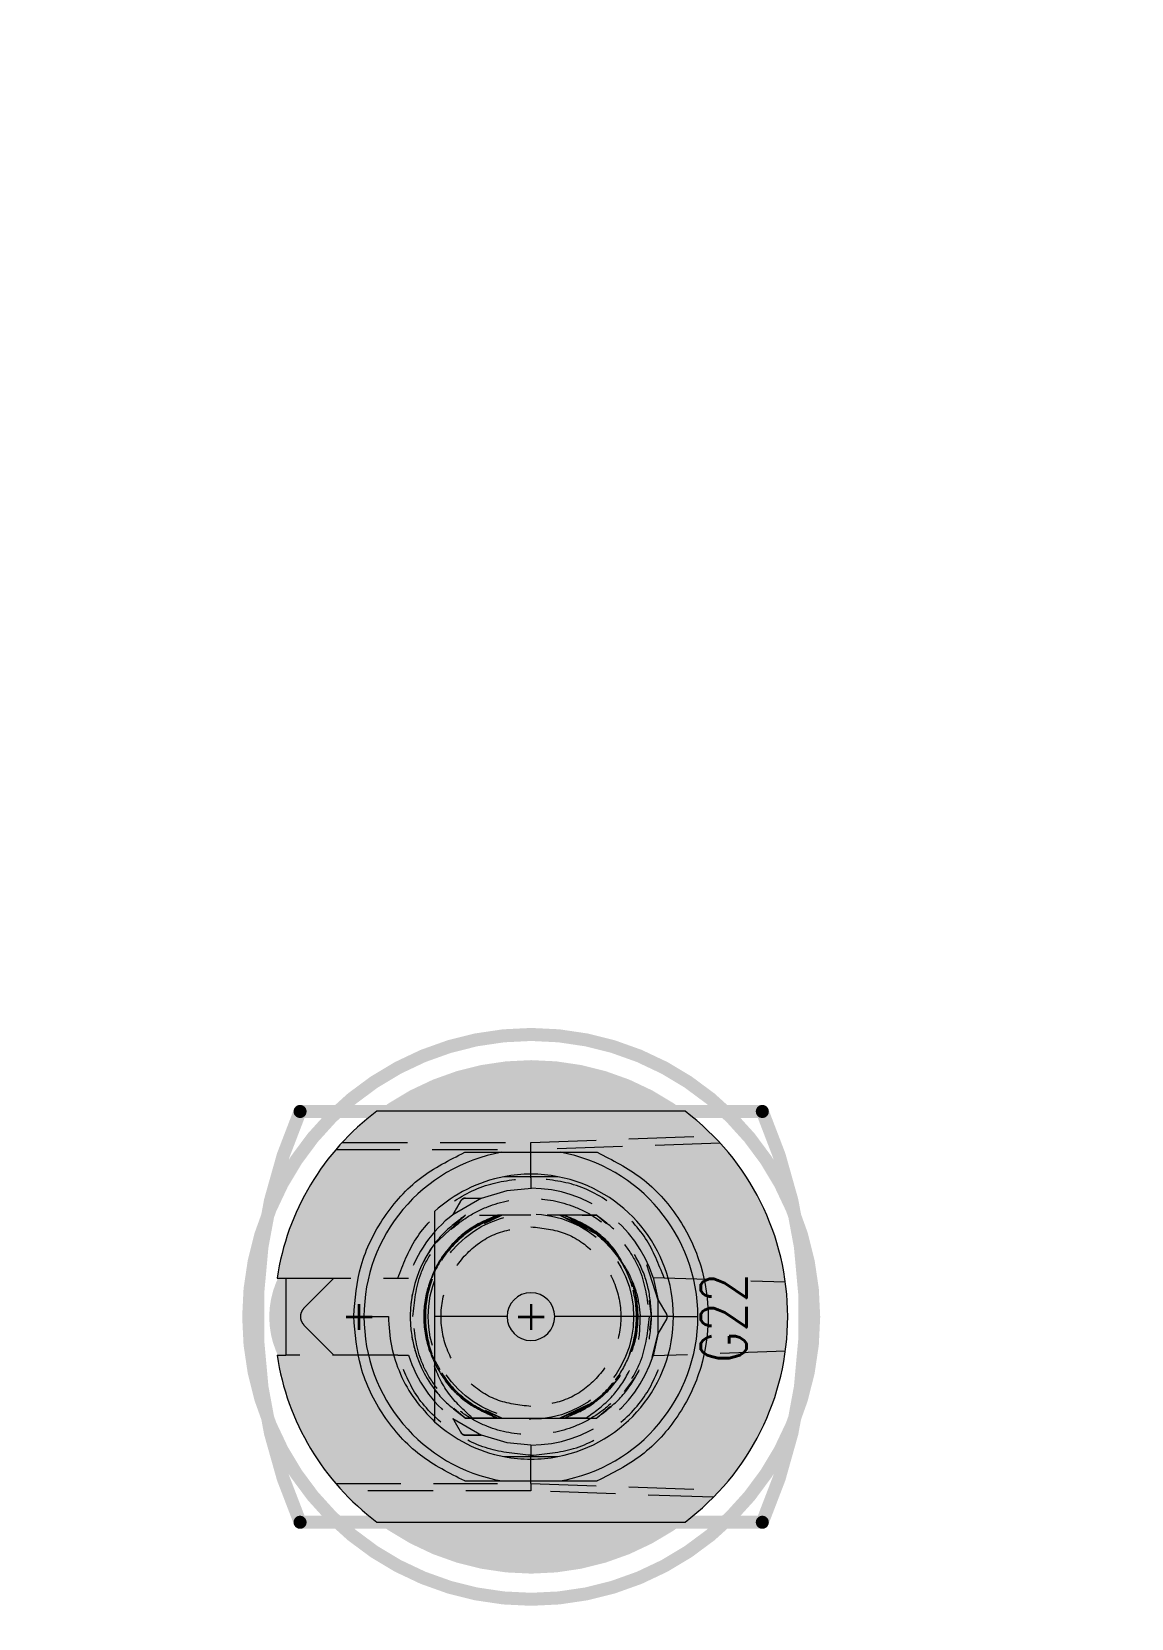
# Model space of a CAD drawing. Header units: millimetres. Extents: x 5 to 1395, y 5 to 415.
# Drawn here: x 1079.18 to 1100.59, y 229.93 to 260.83 of the extents above; entities that cross this region are included whole.
import ezdxf

# ---------------------------------------------------------------- set-up
doc = ezdxf.new("R2010")
doc.units = ezdxf.units.MM
doc.header["$PDSIZE"] = -1
doc.linetypes.add('HIDDEN', pattern=[1.905, 1.27, -0.635])
for name, color, linetype in [('DRIL_PLTE_THRU_01', 16, 'Continuous'), ('DRIL_PLTE_THRU_02', 146, 'Continuous'), ('DRIL_PLTE_THRU_03', 56, 'Continuous'), ('DRIL_PLTE_THRU_04', 216, 'Continuous'), ('DRIL_PLTE_THRU_05', 34, 'Continuous'), ('DRIL_PLTE_THRU_06', 96, 'Continuous'), ('DRIL_PLTE_THRU_07', 171, 'Continuous'), ('DRIL_PLTE_THRU_08', 176, 'Continuous'), ('DRIL_SYMBOL', 2, 'Continuous'), ('PADS_BOT', 5, 'Continuous'), ('PADS_INNER', 1, 'Continuous'), ('PADS_TOP', 1, 'Continuous'), ('PART_NAME_01', 1, 'Continuous'), ('PART_TOP_2DLINE_26', 5, 'Continuous'), ('PART_TOP_2DLINE_27', 5, 'Continuous')]:
    doc.layers.add(name, color=color, linetype=linetype)
doc.styles.add('W0$127', font='simplex', dxfattribs={"width": 0.75})
doc.dimstyles.new('ISO-25', dxfattribs={"dimtxt": 2.5, "dimasz": 2.5, "dimexe": 1.25, "dimexo": 0.625, "dimtad": 1, "dimtxsty": 'Standard', "dimcen": 2.5, "dimadec": 0, "dimazin": 0, "dimtfac": 1, "dimtmove": 0, "dimatfit": 3, "dimfxl": 0, "dimarcsym": 0})

# ---------------------------------------------------------------- blocks, each defined once
blk = doc.blocks.new('SMOOTH_0$254')
at = {"const_width": 0.127}
blk.add_lwpolyline([(-0.0635, 0, 1), (0.0635, 0, 1)], format="xyb", close=True, dxfattribs=at)
blk = doc.blocks.new('PART_BODY_TOP_1')
at = {"layer": 'PART_TOP_2DLINE_26', "const_width": 0.254}
blk.add_lwpolyline([(5.5, 0, 1), (-5.5, 0, 1)], format="xyb", close=True, dxfattribs=at)
at = {"layer": 'PART_TOP_2DLINE_27', "const_width": 0.254}
blk.add_lwpolyline([(-4.5, 4), (4.5, 4, -0.208911), (4.5, -4), (-4.5, -4, -0.208911)], format="xyb", close=True, dxfattribs=at)
at = {"layer": 'PART_TOP_2DLINE_27'}
for p in [(-4.5, 4), (4.5, 4), (-4.5, -4), (4.5, -4)]:
    blk.add_blockref('SMOOTH_0$254', p, dxfattribs=at)
blk = doc.blocks.new('DRIL_SYMBOL_5$15')
at = {"layer": 'DRIL_SYMBOL', "const_width": 0.0508}
for points in [[(-0.254, 0), (0.254, 0)], [(0, -0.254), (0, 0.254)]]:
    blk.add_lwpolyline(points, dxfattribs=at)
blk = doc.blocks.new('DRIL_HOLE_5$15')
at = {"const_width": 2.575}
blk.add_lwpolyline([(-1.2875, 0, 1), (1.2875, 0, 1)], format="xyb", close=True, dxfattribs=at)
blk.add_blockref('DRIL_SYMBOL_5$15', (0, 0))
blk = doc.blocks.new('PAD_0')
at = {"const_width": 5}
blk.add_lwpolyline([(0, -2.5, 1), (0, 2.5, 1)], format="xyb", close=True, dxfattribs=at)
blk = doc.blocks.new('STK_TOP_181')
at = {"layer": 'DRIL_PLTE_THRU_01'}
blk.add_blockref('DRIL_HOLE_5$15', (0, 0), dxfattribs=at)
at = {"layer": 'DRIL_PLTE_THRU_02'}
blk.add_blockref('DRIL_HOLE_5$15', (0, 0), dxfattribs=at)
at = {"layer": 'DRIL_PLTE_THRU_03'}
blk.add_blockref('DRIL_HOLE_5$15', (0, 0), dxfattribs=at)
at = {"layer": 'DRIL_PLTE_THRU_04'}
blk.add_blockref('DRIL_HOLE_5$15', (0, 0), dxfattribs=at)
at = {"layer": 'DRIL_PLTE_THRU_05'}
blk.add_blockref('DRIL_HOLE_5$15', (0, 0), dxfattribs=at)
at = {"layer": 'DRIL_PLTE_THRU_06'}
blk.add_blockref('DRIL_HOLE_5$15', (0, 0), dxfattribs=at)
at = {"layer": 'DRIL_PLTE_THRU_07'}
blk.add_blockref('DRIL_HOLE_5$15', (0, 0), dxfattribs=at)
at = {"layer": 'DRIL_PLTE_THRU_08'}
blk.add_blockref('DRIL_HOLE_5$15', (0, 0), dxfattribs=at)
at = {"layer": 'PADS_BOT'}
blk.add_blockref('PAD_0', (0, 0), dxfattribs=at)
at = {"layer": 'PADS_INNER'}
blk.add_blockref('PAD_0', (0, 0), dxfattribs=at)
at = {"layer": 'PADS_TOP'}
blk.add_blockref('PAD_0', (0, 0), dxfattribs=at)
blk = doc.blocks.new('DRIL_SYMBOL_2$55')
at = {"layer": 'DRIL_SYMBOL', "const_width": 0.0508}
for points in [[(-0.254, 0), (0.254, 0)], [(0, -0.254), (0, 0.254)]]:
    blk.add_lwpolyline(points, dxfattribs=at)
blk = doc.blocks.new('DRIL_HOLE_2$55')
at = {"const_width": 1.275}
blk.add_lwpolyline([(-0.6375, 0, 1), (0.6375, 0, 1)], format="xyb", close=True, dxfattribs=at)
blk.add_blockref('DRIL_SYMBOL_2$55', (0, 0))
blk = doc.blocks.new('PAD_1')
at = {"const_width": 1.75}
blk.add_lwpolyline([(0, -0.875, 1), (0, 0.875, 1)], format="xyb", close=True, dxfattribs=at)
blk = doc.blocks.new('STK_TOP_182')
at = {"layer": 'DRIL_PLTE_THRU_01'}
blk.add_blockref('DRIL_HOLE_2$55', (0, 0), dxfattribs=at)
at = {"layer": 'DRIL_PLTE_THRU_02'}
blk.add_blockref('DRIL_HOLE_2$55', (0, 0), dxfattribs=at)
at = {"layer": 'DRIL_PLTE_THRU_03'}
blk.add_blockref('DRIL_HOLE_2$55', (0, 0), dxfattribs=at)
at = {"layer": 'DRIL_PLTE_THRU_04'}
blk.add_blockref('DRIL_HOLE_2$55', (0, 0), dxfattribs=at)
at = {"layer": 'DRIL_PLTE_THRU_05'}
blk.add_blockref('DRIL_HOLE_2$55', (0, 0), dxfattribs=at)
at = {"layer": 'DRIL_PLTE_THRU_06'}
blk.add_blockref('DRIL_HOLE_2$55', (0, 0), dxfattribs=at)
at = {"layer": 'DRIL_PLTE_THRU_07'}
blk.add_blockref('DRIL_HOLE_2$55', (0, 0), dxfattribs=at)
at = {"layer": 'DRIL_PLTE_THRU_08'}
blk.add_blockref('DRIL_HOLE_2$55', (0, 0), dxfattribs=at)
at = {"layer": 'PADS_BOT'}
blk.add_blockref('PAD_1', (0, 0), dxfattribs=at)
at = {"layer": 'PADS_INNER'}
blk.add_blockref('PAD_1', (0, 0), dxfattribs=at)
at = {"layer": 'PADS_TOP'}
blk.add_blockref('PAD_1', (0, 0), dxfattribs=at)
blk = doc.blocks.new('SYM_TOP_3')
for name, p in [('PART_BODY_TOP_1', (0, 0)), ('STK_TOP_181', (0, 0)), ('STK_TOP_182', (3.35, 0))]:
    blk.add_blockref(name, p)
blk = doc.blocks.new('PART_TOP_12')
blk.add_blockref('SYM_TOP_3', (0, 0))
at = {"layer": 'PART_NAME_01', "style": 'W0$127', "width": 0.75}
blk.add_text('G22', height=0.889, rotation=270, dxfattribs=at).set_placement((-4.191, 0.889))
blk = doc.blocks.new('q')
at = {"rotation": 180}
blk.add_blockref('PART_TOP_12', (1088.905, 235.799), dxfattribs=at)
blk = doc.blocks.new('*D231')
at = {"color": 0, "lineweight": -2}
for p, q in [((969.595, 286.609), (969.595, 323.77)), ((1257.145, 181.679), (1257.145, 323.77)), ((1253.843, 322.77), (972.897, 322.77))]:
    blk.add_line(p, q, dxfattribs=at)
at = {"color": 0}
for points in [[(972.897, 323.321), (972.897, 322.22), (969.595, 322.77)], [(1253.843, 323.321), (1253.843, 322.22), (1257.145, 322.77)]]:
    blk.add_solid(points, dxfattribs=at)
at = {"layer": 'Defpoints', "color": 0}
for p in [(969.595, 322.77), (969.595, 285.609), (1257.145, 180.679)]:
    blk.add_point(p, dxfattribs=at)
at = {"color": 0, "insert": (1113.37, 326.336), "char_height": 3.5, "attachment_point": 5}
blk.add_mtext('287,550', dxfattribs=at)

msp = doc.modelspace()

# ---------------------------------------------------------------- linework, layer by layer
at = {"color": 7, "linetype": 'Continuous', "lineweight": 15}
for p, q in [((1091.8998, 239.8038), (1085.8998, 239.8038)), ((1083.9564, 236.5538), (1084.1248, 236.5538)), ((1084.1248, 236.5538), (1084.1248, 235.0538)), ((1085.6498, 235.8038), (1086.1248, 235.8038)), ((1088.435, 235.8038), (1087.0248, 235.8038)), ((1091.6748, 235.8038), (1089.3646, 235.8038)), ((1091.6748, 235.8038), (1092.1498, 235.8038)), ((1083.9564, 235.0538), (1084.1248, 235.0538)), ((1085.8998, 231.8038), (1091.8998, 231.8038))]:
    msp.add_line(p, q, dxfattribs=at)
at = {"color": 7, "linetype": 'HIDDEN', "lineweight": 0}
for p, q in [((1085.2285, 239.1981), (1088.8998, 239.1981)), ((1088.8998, 239.1982), (1092.4523, 239.3223)), ((1088.8998, 239.0538), (1088.8998, 239.1982)), ((1092.5855, 239.1825), (1088.8998, 239.0538)), ((1088.2495, 239.0538), (1085.1001, 239.0538)), ((1088.8998, 238.5038), (1088.8998, 239.0538)), ((1089.4242, 238.5288), (1089.4242, 238.5288)), ((1088.8998, 238.5038), (1088.8998, 238.3038)), ((1087.9399, 238.1121), (1087.3807, 237.7893)), ((1087.3807, 237.7893), (1087.5382, 238.0621)), ((1087.0106, 237.2014), (1087.6263, 237.7788)), ((1087.6263, 237.7788), (1087.3903, 237.581)), ((1087.6772, 237.4848), (1088.2489, 237.7788)), ((1087.6772, 237.4848), (1088.2489, 237.7788)), ((1087.8989, 237.7788), (1088.2489, 237.7788)), ((1087.9948, 237.619), (1088.3338, 237.7788)), ((1088.3338, 237.7788), (1087.9948, 237.619)), ((1088.2489, 237.7788), (1088.0078, 237.6548)), ((1088.5846, 237.7788), (1088.3338, 237.7788)), ((1088.8182, 237.7788), (1088.5846, 237.7788)), ((1088.8998, 237.7788), (1088.6317, 237.7788)), ((1089.4658, 237.7788), (1089.215, 237.7788)), ((1089.4658, 237.7788), (1090.1713, 237.4175)), ((1089.4658, 237.7788), (1089.9357, 237.5572)), ((1089.9356, 237.5572), (1089.4658, 237.7788)), ((1089.4658, 237.7787), (1089.9979, 237.5279)), ((1089.9979, 237.5279), (1089.4658, 237.7787)), ((1089.4658, 237.7787), (1089.9979, 237.5279)), ((1089.9979, 237.5279), (1089.4658, 237.7787)), ((1090.1733, 237.7788), (1089.5507, 237.7788)), ((1089.9977, 237.5489), (1089.5507, 237.7788)), ((1089.5507, 237.7788), (1090.0647, 237.5145)), ((1090.0648, 237.5144), (1089.5507, 237.7788)), ((1089.5507, 237.7788), (1090.0647, 237.5145)), ((1089.9007, 237.7788), (1090.1733, 237.7788)), ((1090.3127, 237.662), (1090.1733, 237.7788)), ((1090.3708, 237.6133), (1090.1733, 237.7788)), ((1091.3789, 236.1266), (1091.1587, 236.8148)), ((1084.1248, 236.5538), (1086.3061, 236.5538)), ((1084.4917, 235.9806), (1085.065, 236.5538)), ((1091.2799, 236.5687), (1093.854, 236.4788)), ((1091.2799, 236.5687), (1091.3789, 236.1266)), ((1091.2498, 235.8038), (1091.2092, 236.1275)), ((1091.2498, 235.8038), (1091.2109, 236.1141)), ((1091.3789, 236.1266), (1091.5364, 235.8538)), ((1091.3789, 235.4809), (1091.3789, 236.1266)), ((1091.2166, 235.5388), (1091.2498, 235.8038)), ((1091.5364, 235.7538), (1091.3789, 235.4809)), ((1085.065, 235.0538), (1084.4917, 235.627)), ((1091.2617, 235.0106), (1091.3789, 235.4809)), ((1091.3789, 235.4809), (1091.2799, 235.0389)), ((1093.854, 235.1288), (1091.2799, 235.0389)), ((1086.3061, 235.0538), (1084.1248, 235.0538)), ((1090.7243, 234.3472), (1090.935, 234.6288)), ((1087.3979, 234.0202), (1087.6263, 233.8288)), ((1087.448, 233.9782), (1087.6263, 233.8288)), ((1087.9341, 233.9907), (1088.2489, 233.8288)), ((1088.3338, 233.8288), (1088.0165, 233.9784)), ((1088.0209, 233.9763), (1088.3338, 233.8288)), ((1090.0223, 234.0912), (1089.4658, 233.8288)), ((1089.4658, 233.8288), (1090.0223, 234.0912)), ((1090.0223, 234.0912), (1089.4658, 233.8288)), ((1089.4658, 233.8288), (1090.0223, 234.0912)), ((1089.5507, 233.8288), (1089.9542, 234.0362)), ((1090.1733, 233.8288), (1090.4468, 234.058)), ((1087.3807, 233.8183), (1087.9399, 233.4954)), ((1087.6263, 233.8288), (1088.2489, 233.8288)), ((1088.2489, 233.8288), (1087.6263, 233.8288)), ((1087.6263, 233.8288), (1088.5846, 233.8288)), ((1088.5846, 233.8288), (1089.215, 233.8288)), ((1089.215, 233.8288), (1089.9724, 233.8288)), ((1089.5507, 233.8288), (1090.1733, 233.8288)), ((1089.9724, 233.8288), (1089.5507, 233.8288)), ((1087.9399, 233.4954), (1087.6248, 233.4954)), ((1088.8998, 233.3038), (1088.8998, 233.1038)), ((1088.8998, 232.5538), (1088.8998, 233.1038)), ((1085.1001, 232.5538), (1088.2495, 232.5538)), ((1088.8998, 232.4094), (1085.2285, 232.4094)), ((1088.8998, 232.5538), (1092.5855, 232.4251)), ((1088.8998, 232.5538), (1088.8998, 232.4094)), ((1092.4523, 232.2853), (1088.8998, 232.4094))]:
    msp.add_line(p, q, dxfattribs=at)
at = {"color": 7, "linetype": 'HIDDEN', "lineweight": 0, "flags": 128}
for points in [[(1087.9399, 238.1121), (1088.4342, 238.26), (1088.9083, 238.3038)], [(1087.6263, 237.7788), (1087.6263, 237.7788)], [(1088.3338, 237.7788), (1088.3338, 237.7788)], [(1088.3338, 237.7788), (1088.3338, 237.7788)], [(1088.3338, 237.7788), (1088.3338, 237.7788)], [(1088.3338, 237.7788), (1088.3338, 237.7788)], [(1088.3338, 237.7788), (1088.3338, 237.7788)], [(1089.4658, 237.7788), (1089.4658, 237.7788)], [(1089.4658, 237.7788), (1089.4658, 237.7788)], [(1089.4658, 237.7788), (1089.4658, 237.7788)], [(1089.4658, 237.7788), (1089.4658, 237.7788)], [(1089.4658, 237.7788), (1089.4658, 237.7788)], [(1089.4658, 237.7788), (1089.4658, 237.7788)], [(1089.4658, 237.7788), (1089.4658, 237.7788)], [(1089.4658, 237.7788), (1089.4658, 237.7788)], [(1090.1733, 237.7788), (1090.1733, 237.7788)], [(1086.9706, 235.0277), (1086.9668, 235.0563), (1086.9667, 235.0652), (1086.967, 235.0665), (1086.9673, 235.0674), (1086.9675, 235.0675), (1086.9675, 235.0676), (1086.9676, 235.0676), (1086.9676, 235.0676), (1086.9676, 235.0676), (1086.9676, 235.0676), (1086.9676, 235.0676), (1086.9675, 235.0676), (1086.9673, 235.0676), (1086.9672, 235.0676), (1086.9672, 235.0676), (1086.9672, 235.0676), (1086.9672, 235.0676), (1086.9672, 235.0676), (1086.9673, 235.0676), (1086.9675, 235.0677), (1086.9677, 235.0677), (1086.9678, 235.0677), (1086.9678, 235.0677), (1086.9679, 235.0678), (1086.9679, 235.0678), (1086.9679, 235.0678), (1086.9679, 235.0678), (1086.9682, 235.0678), (1086.9686, 235.0677), (1086.9693, 235.0673), (1086.9719, 235.0644), (1087.0361, 234.9349), (1087.1233, 234.7719)], [(1090.679, 234.7765), (1090.679, 234.7765)], [(1089.927, 234.0246), (1089.927, 234.0246)], [(1087.6263, 233.8288), (1087.6263, 233.8288)], [(1087.6263, 233.8288), (1087.6263, 233.8288)], [(1087.6263, 233.8288), (1087.6263, 233.8288)], [(1087.6263, 233.8288), (1087.6263, 233.8288)], [(1087.6263, 233.8288), (1087.6263, 233.8288)], [(1087.6263, 233.8288), (1087.6263, 233.8288)], [(1087.6263, 233.8288), (1087.6263, 233.8288)], [(1087.6263, 233.8288), (1087.6263, 233.8288)], [(1088.5846, 233.8288), (1088.5846, 233.8288)], [(1089.215, 233.8288), (1089.215, 233.8288)], [(1090.1733, 233.8288), (1090.1733, 233.8288)], [(1090.1733, 233.8288), (1090.1733, 233.8288)], [(1090.1733, 233.8288), (1090.1733, 233.8288)], [(1090.1733, 233.8288), (1090.1733, 233.8288)], [(1090.1733, 233.8288), (1090.1733, 233.8288)], [(1090.1733, 233.8288), (1090.1733, 233.8288)], [(1090.1733, 233.8288), (1090.1733, 233.8288)], [(1088.8998, 233.3038), (1088.4342, 233.3475), (1087.9399, 233.4954)]]:
    msp.add_lwpolyline(points, dxfattribs=at)
at = {"color": 7, "linetype": 'HIDDEN', "lineweight": 0}
msp.add_circle((1088.8998, 235.8038), 2, dxfattribs=at)
at = {"color": 7, "linetype": 'Continuous', "lineweight": 15}
for radius, start, end in [(5, 126.8699, 171.37307), (5, 306.8699, 53.1301), (3.25, 100.06327, 180), (3.25, 0, 79.93673), (2.775, 100.89324, 132.50663), (2.775, 79.10676, 100.89295), (2.775, 0, 79.10705), (0.4648, 0, 180), (3.25, 180, 259.93673), (0.4648, 180, 0), (2.775, 280.89295, 0), (3.25, 280.06327, 0), (5, 188.62693, 233.1301), (2.775, 227.49336, 259.10705), (2.775, 259.10668, 280.89376)]:
    msp.add_arc((1088.8998, 235.8038), radius, start, end, dxfattribs=at)
at = {"color": 7, "linetype": 'HIDDEN', "lineweight": 0}
for radius, start, end in [(2.5, 17.81569, 90), (2.5, 127.42024, 162.5424), (2.35, 143.50581, 237.18508), (2.5, 197.4576, 232.57976), (2.5, 270, 342.18431)]:
    msp.add_arc((1088.8998, 235.8038), radius, start, end, dxfattribs=at)
at = {"color": 7, "linetype": 'Continuous', "lineweight": 15}
for points, knots in [([(1085.4498, 235.8098), (1085.4784, 236.1433), (1085.537, 236.8255), (1086.0032, 237.7632), (1086.7001, 238.5449), (1087.3115, 238.8531), (1087.6104, 239.0038)], [0, 0, 0, 0, 0.2444226, 0.4999989, 0.7555757, 1, 1, 1, 1]), ([(1087.6104, 239.0038), (1087.7449, 239.0038), (1087.9187, 239.0038), (1088.113, 239.0038), (1088.1936, 239.0038), (1088.2476, 239.0038), (1088.2872, 239.0038), (1088.3134, 239.0038), (1088.3275, 239.0038), (1088.3315, 239.0038), (1088.3318, 239.0038), (1088.3319, 239.0038)], [0, 0, 0, 0, 0.5219316, 0.6747021, 0.7796324, 0.851729, 0.9016645, 0.9545628, 0.9758823, 0.9930947, 1, 1, 1, 1]), ([(1088.3319, 239.0038), (1088.5079, 239.0038), (1088.8603, 239.0038), (1089.2534, 239.0038), (1089.4458, 239.0038), (1089.4677, 239.0038)], [0, 0, 0, 0, 0.4691021, 0.9396121, 1, 1, 1, 1]), ([(1089.4677, 239.0038), (1089.4682, 239.0038), (1089.4694, 239.0038), (1089.4811, 239.0038), (1089.5246, 239.0038), (1089.7211, 239.0038), (1089.955, 239.0038), (1090.1512, 239.0038), (1090.1892, 239.0038)], [0, 0, 0, 0, 0.0169296, 0.0393015, 0.0816945, 0.2361993, 0.8521512, 1, 1, 1, 1]), ([(1090.1892, 239.0038), (1090.4882, 238.8528), (1091.0999, 238.5441), (1091.802, 237.7608), (1092.2505, 236.8211), (1092.3984, 235.8038), (1092.2505, 234.7864), (1091.802, 233.8468), (1091.0999, 233.0635), (1090.4882, 232.7547), (1090.1892, 232.6038)], [0, 0, 0, 0, 0.1222031, 0.25, 0.377796, 0.4999996, 0.6222032, 0.75, 0.8777969, 1, 1, 1, 1]), ([(1089.4242, 238.5288), (1089.1341, 238.5288), (1088.781, 238.5288), (1088.4368, 238.5288), (1088.3754, 238.5288)], [0, 0, 0, 0, 0.8214879, 1, 1, 1, 1]), ([(1087.0248, 237.8495), (1087.0248, 237.4119), (1087.0248, 236.8089), (1087.0248, 236.0201), (1087.0248, 235.8038)], [0, 0, 0, 0, 0.7257586, 1, 1, 1, 1]), ([(1087.6104, 232.6038), (1087.3107, 232.755), (1086.6976, 233.0643), (1085.9995, 233.8492), (1085.534, 234.7908), (1085.4774, 235.4753), (1085.4498, 235.8098)], [0, 0, 0, 0, 0.2443907, 0.4999995, 0.7556086, 1, 1, 1, 1]), ([(1086.1248, 235.8038), (1086.1362, 235.612), (1086.1591, 235.2285), (1086.3439, 234.6793), (1086.6238, 234.172), (1086.8912, 233.896), (1087.0248, 233.758)], [0, 0, 0, 0, 0.2499998, 0.50000052, 0.74999822, 1, 1, 1, 1]), ([(1087.0248, 235.8038), (1087.0248, 235.6089), (1087.0248, 235.1044), (1087.0248, 234.4227), (1087.0248, 233.9737), (1087.0248, 233.7581)], [0, 0, 0, 0, 0.2465265, 0.6381386, 1, 1, 1, 1]), ([(1088.3754, 233.0788), (1088.6655, 233.0788), (1089.0186, 233.0788), (1089.3628, 233.0788), (1089.4242, 233.0788)], [0, 0, 0, 0, 0.8214929, 1, 1, 1, 1]), ([(1087.6104, 232.6038), (1087.7449, 232.6038), (1087.9187, 232.6038), (1088.113, 232.6038), (1088.1936, 232.6038), (1088.2476, 232.6038), (1088.2872, 232.6038), (1088.3134, 232.6038), (1088.3275, 232.6038), (1088.3315, 232.6038), (1088.3318, 232.6038), (1088.3319, 232.6038)], [0, 0, 0, 0, 0.5219316, 0.6747021, 0.7796324, 0.851729, 0.9016645, 0.9545628, 0.9758823, 0.9930947, 1, 1, 1, 1]), ([(1088.3319, 232.6038), (1088.5079, 232.6038), (1088.8603, 232.6038), (1089.2534, 232.6038), (1089.4458, 232.6038), (1089.4677, 232.6038)], [0, 0, 0, 0, 0.4691021, 0.9396121, 1, 1, 1, 1]), ([(1089.4677, 232.6038), (1089.4682, 232.6038), (1089.4694, 232.6038), (1089.4811, 232.6038), (1089.5246, 232.6038), (1089.7211, 232.6038), (1089.955, 232.6038), (1090.1512, 232.6038), (1090.1892, 232.6038)], [0, 0, 0, 0, 0.0169296, 0.0393015, 0.0816945, 0.2361993, 0.8521512, 1, 1, 1, 1])]:
    msp.add_open_spline(points, degree=3, knots=knots, dxfattribs=at)
at = {"color": 7, "linetype": 'HIDDEN', "lineweight": 0}
for points, knots in [([(1086.3061, 236.5538), (1086.4093, 236.8181), (1086.6215, 237.361), (1087.2507, 237.9973), (1088.0367, 238.425), (1088.6172, 238.478), (1088.8998, 238.5038)], [0, 0, 0, 0, 0.2433927, 0.4999996, 0.7566069, 1, 1, 1, 1]), ([(1091.4914, 236.5613), (1091.3876, 236.8247), (1091.1745, 237.3659), (1090.5456, 237.9995), (1089.761, 238.4254), (1089.1818, 238.4781), (1088.8998, 238.5038)], [0, 0, 0, 0, 0.243424, 0.499999, 0.75657682, 1, 1, 1, 1]), ([(1086.5998, 235.8038), (1086.6307, 236.093), (1086.6784, 236.5395), (1086.9647, 237.0756), (1087.2619, 237.441), (1087.6279, 237.7403), (1088.1639, 238.0176), (1088.8998, 238.1596), (1089.6356, 238.0176), (1090.1716, 237.7404), (1090.5375, 237.4413), (1090.8348, 237.0758), (1091.1212, 236.5397), (1091.1689, 236.093), (1091.1998, 235.8038)], [0, 0, 0, 0, 0.1197216, 0.1848228, 0.25, 0.3151021, 0.3802785, 0.4999998, 0.6197212, 0.6848238, 0.7500004, 0.8151018, 0.8802786, 1, 1, 1, 1]), ([(1087.5382, 238.0621), (1087.4972, 237.9911), (1087.443, 237.8972), (1087.3948, 237.8137), (1087.3825, 237.7924), (1087.3812, 237.7903), (1087.3807, 237.7893)], [0, 0, 0, 0, 0.6387241, 0.8437492, 0.9250008, 1, 1, 1, 1]), ([(1087.5382, 238.0621), (1087.5431, 238.0694), (1087.553, 238.0838), (1087.5743, 238.0996), (1087.5987, 238.1102), (1087.6161, 238.1115), (1087.6248, 238.1121)], [0, 0, 0, 0, 0.2508058, 0.5000111, 0.7491998, 1, 1, 1, 1]), ([(1087.6248, 238.1121), (1087.6171, 238.1118), (1087.6067, 238.1114), (1087.5894, 238.1059), (1087.5811, 238.1022), (1087.5753, 238.0991), (1087.5696, 238.0956), (1087.562, 238.0902), (1087.548, 238.0778), (1087.5424, 238.0688), (1087.5382, 238.0621)], [0, 0, 0, 0, 0.3001692, 0.40665811, 0.45262325, 0.49587536, 0.54010204, 0.58671095, 0.6945513, 1, 1, 1, 1]), ([(1087.6248, 238.1121), (1087.7069, 238.1121), (1087.8152, 238.1121), (1087.9117, 238.1121), (1087.9363, 238.1121), (1087.9387, 238.1121), (1087.9399, 238.1121)], [0, 0, 0, 0, 0.638714, 0.8437463, 0.9250007, 1, 1, 1, 1]), ([(1087.6263, 237.7788), (1087.4697, 237.661), (1087.1565, 237.4253), (1086.8158, 236.9387), (1086.5986, 236.3905), (1086.5254, 235.8038), (1086.5986, 235.2171), (1086.8158, 234.6689), (1087.1565, 234.1822), (1087.4697, 233.9466), (1087.6263, 233.8288)], [0, 0, 0, 0, 0.1249996, 0.25, 0.3750006, 0.4999998, 0.6250006, 0.7499998, 0.8750014, 1, 1, 1, 1]), ([(1088.2489, 237.7788), (1088.049, 237.692), (1087.6491, 237.5186), (1087.1879, 237.0403), (1086.8886, 236.4554), (1086.7862, 235.8038), (1086.8886, 235.1521), (1087.1879, 234.5673), (1087.6491, 234.0889), (1088.049, 233.9155), (1088.2489, 233.8288)], [0, 0, 0, 0, 0.1249999, 0.2499991, 0.3749991, 0.4999998, 0.6250005, 0.7499998, 0.8750001, 1, 1, 1, 1]), ([(1088.3338, 233.8288), (1088.127, 233.9097), (1087.7133, 234.0715), (1087.2311, 234.548), (1086.9172, 235.1398), (1086.8094, 235.8038), (1086.9171, 236.4678), (1087.2311, 237.0595), (1087.7133, 237.536), (1088.127, 237.6979), (1088.3338, 237.7788)], [0, 0, 0, 0, 0.1250004, 0.2500006, 0.3750002, 0.5000011, 0.6250005, 0.7500007, 0.8750009, 1, 1, 1, 1]), ([(1088.3338, 237.7788), (1088.127, 237.6979), (1087.7133, 237.536), (1087.2311, 237.0595), (1086.9171, 236.4678), (1086.8094, 235.8038), (1086.9172, 235.1398), (1087.2311, 234.548), (1087.7133, 234.0715), (1088.127, 233.9097), (1088.3338, 233.8288)], [0, 0, 0, 0, 0.1249991, 0.2499993, 0.3749995, 0.4999989, 0.6249998, 0.7499994, 0.8749996, 1, 1, 1, 1]), ([(1088.3338, 233.8288), (1088.127, 233.9097), (1087.7133, 234.0716), (1087.2311, 234.548), (1086.9172, 235.1398), (1086.8094, 235.8038), (1086.9172, 236.4678), (1087.2311, 237.0595), (1087.7133, 237.536), (1088.127, 237.6978), (1088.3338, 237.7787)], [0, 0, 0, 0, 0.1249997, 0.2499995, 0.3749997, 0.5, 0.6250002, 0.7499985, 0.8750003, 1, 1, 1, 1]), ([(1088.3338, 237.7787), (1088.127, 237.6978), (1087.7133, 237.536), (1087.2311, 237.0595), (1086.9172, 236.4678), (1086.8094, 235.8038), (1086.9172, 235.1398), (1087.2311, 234.548), (1087.7133, 234.0716), (1088.127, 233.9097), (1088.3338, 233.8288)], [0, 0, 0, 0, 0.1249997, 0.2500015, 0.3749998, 0.5, 0.6250003, 0.7500005, 0.8750003, 1, 1, 1, 1]), ([(1088.3338, 233.8288), (1088.127, 233.9097), (1087.7133, 234.0716), (1087.2311, 234.548), (1086.9172, 235.1398), (1086.8094, 235.8038), (1086.9172, 236.4678), (1087.2311, 237.0595), (1087.7133, 237.536), (1088.127, 237.6978), (1088.3338, 237.7787)], [0, 0, 0, 0, 0.1249999, 0.2499998, 0.3750002, 0.5000007, 0.6249998, 0.7500002, 0.8750001, 1, 1, 1, 1]), ([(1088.3338, 237.7787), (1088.127, 237.6978), (1087.7133, 237.536), (1087.2311, 237.0595), (1086.9172, 236.4678), (1086.8094, 235.8038), (1086.9172, 235.1398), (1087.2311, 234.548), (1087.7133, 234.0716), (1088.127, 233.9097), (1088.3338, 233.8288)], [0, 0, 0, 0, 0.1249999, 0.2499998, 0.3750002, 0.4999993, 0.6249998, 0.7500002, 0.8750001, 1, 1, 1, 1]), ([(1087.2281, 237.0405), (1087.3696, 237.2032), (1087.6526, 237.5284), (1088.0501, 237.6953), (1088.2489, 237.7788)], [0, 0, 0, 0, 0.4999976, 1, 1, 1, 1]), ([(1087.4557, 237.2647), (1087.5249, 237.3413), (1087.74, 237.58), (1088.0432, 237.6984), (1088.2489, 237.7788)], [0, 0, 0, 0, 0.32127676, 1, 1, 1, 1]), ([(1088.3338, 237.7788), (1088.1946, 237.7306), (1087.9162, 237.6342), (1087.6821, 237.4552), (1087.5651, 237.3657)], [0, 0, 0, 0, 0.50000229, 1, 1, 1, 1]), ([(1088.3338, 237.7788), (1088.1946, 237.7306), (1087.9162, 237.6342), (1087.6821, 237.4552), (1087.5651, 237.3657)], [0, 0, 0, 0, 0.499996, 1, 1, 1, 1]), ([(1088.3338, 237.7788), (1088.3334, 237.7788), (1088.3327, 237.7788), (1088.3258, 237.7788), (1088.2992, 237.7788), (1088.2707, 237.7788), (1088.2489, 237.7788)], [0, 0, 0, 0, 0.0688918, 0.1454456, 0.3449117, 1, 1, 1, 1]), ([(1088.2489, 237.7788), (1088.2706, 237.7788), (1088.2986, 237.7788), (1088.3258, 237.7788), (1088.3327, 237.7788), (1088.3335, 237.7788), (1088.3338, 237.7788)], [0, 0, 0, 0, 0.6594966, 0.8553116, 0.9305239, 1, 1, 1, 1]), ([(1089.4658, 237.7788), (1089.4662, 237.7788), (1089.4669, 237.7788), (1089.4738, 237.7788), (1089.5004, 237.7788), (1089.5289, 237.7788), (1089.5507, 237.7788)], [0, 0, 0, 0, 0.0688716, 0.145402, 0.3449073, 1, 1, 1, 1]), ([(1089.5507, 237.7788), (1089.5291, 237.7788), (1089.501, 237.7788), (1089.4738, 237.7788), (1089.4669, 237.7788), (1089.4662, 237.7788), (1089.4658, 237.7788)], [0, 0, 0, 0, 0.65937848, 0.85525976, 0.93051166, 1, 1, 1, 1]), ([(1089.4658, 237.7788), (1089.4662, 237.7788), (1089.467, 237.7788), (1089.4738, 237.7788), (1089.5004, 237.7788), (1089.5289, 237.7788), (1089.5507, 237.7788)], [0, 0, 0, 0, 0.0689549, 0.1455609, 0.3451714, 1, 1, 1, 1]), ([(1089.4658, 233.8288), (1089.6726, 233.9097), (1090.0863, 234.0715), (1090.5686, 234.548), (1090.8825, 235.1398), (1090.9902, 235.8038), (1090.8825, 236.4678), (1090.5685, 237.0595), (1090.0863, 237.536), (1089.6726, 237.6979), (1089.4658, 237.7788)], [0, 0, 0, 0, 0.1250011, 0.2500005, 0.3750002, 0.5000009, 0.6250011, 0.7500002, 0.8749996, 1, 1, 1, 1]), ([(1089.5507, 237.7788), (1089.7507, 237.6921), (1090.1505, 237.5186), (1090.6117, 237.0403), (1090.911, 236.4554), (1091.0135, 235.8038), (1090.911, 235.1521), (1090.6117, 234.5673), (1090.1505, 234.0889), (1089.7507, 233.9155), (1089.5507, 233.8288)], [0, 0, 0, 0, 0.1250015, 0.2500004, 0.3750001, 0.5000002, 0.6249993, 0.7500002, 0.8749992, 1, 1, 1, 1]), ([(1090.7827, 236.6324), (1090.7233, 236.7662), (1090.5758, 237.0985), (1090.1464, 237.5168), (1089.7493, 237.6914), (1089.5507, 237.7788)], [0, 0, 0, 0, 0.2522672, 0.6261322, 1, 1, 1, 1]), ([(1089.5507, 237.7788), (1089.7547, 237.696), (1090.0993, 237.5563), (1090.343, 237.2788), (1090.4424, 237.1656)], [0, 0, 0, 0, 0.59211698, 1, 1, 1, 1]), ([(1091.2498, 235.8038), (1091.2357, 235.9994), (1091.2076, 236.3905), (1090.982, 236.9387), (1090.6436, 237.4253), (1090.3301, 237.661), (1090.1733, 237.7788)], [0, 0, 0, 0, 0.2499984, 0.4999996, 0.7499984, 1, 1, 1, 1]), ([(1091.2498, 235.8038), (1091.2357, 235.9994), (1091.2076, 236.3905), (1090.982, 236.9387), (1090.6436, 237.4253), (1090.3301, 237.661), (1090.1733, 237.7788)], [0, 0, 0, 0, 0.2499984, 0.4999996, 0.7499984, 1, 1, 1, 1]), ([(1088.2489, 233.8288), (1088.049, 233.9155), (1087.6492, 234.0889), (1087.1879, 234.5674), (1086.8889, 235.1518), (1086.7853, 235.8049), (1086.892, 236.4514), (1087.1469, 236.9946), (1087.4214, 237.2419), (1087.5343, 237.3436)], [0, 0, 0, 0, 0.1492872, 0.2985749, 0.4478623, 0.5971505, 0.746437, 0.8957243, 1, 1, 1, 1]), ([(1088.2489, 233.8288), (1088.049, 233.9155), (1087.6492, 234.0889), (1087.1879, 234.5674), (1086.8889, 235.1518), (1086.7853, 235.8049), (1086.8921, 236.4513), (1087.1449, 236.9915), (1087.4165, 237.2365), (1087.5265, 237.3358)], [0, 0, 0, 0, 0.1496692, 0.2993388, 0.4490081, 0.5986766, 0.7483467, 0.898016, 1, 1, 1, 1]), ([(1087.5244, 237.3337), (1087.4151, 237.2351), (1087.1443, 236.9907), (1086.8921, 236.4513), (1086.7852, 235.8049), (1086.8888, 235.1518), (1087.1879, 234.5674), (1087.6491, 234.0889), (1088.049, 233.9155), (1088.2489, 233.8288)], [0, 0, 0, 0, 0.101378, 0.2511481, 0.4009177, 0.550689, 0.7004591, 0.85023, 1, 1, 1, 1]), ([(1088.8998, 234.0538), (1088.6708, 234.0801), (1088.2127, 234.1327), (1087.6302, 234.5374), (1087.2409, 235.1158), (1087.1042, 235.8038), (1087.2409, 236.4917), (1087.6302, 237.0702), (1088.2127, 237.4749), (1088.6708, 237.5275), (1088.8998, 237.5538)], [0, 0, 0, 0, 0.1249998, 0.2500001, 0.3750004, 0.5000002, 0.6250001, 0.7500004, 0.8749999, 1, 1, 1, 1]), ([(1087.5651, 237.3657), (1087.473, 237.2791), (1087.3648, 237.1775), (1087.2607, 237.0638), (1087.2388, 237.0443), (1087.2319, 237.0404), (1087.2296, 237.0401), (1087.2286, 237.0402), (1087.2282, 237.0404), (1087.2281, 237.0405)], [0, 0, 0, 0, 0.805352, 0.9459642, 0.9826814, 0.9932257, 0.9969099, 0.9984897, 1, 1, 1, 1]), ([(1088.8998, 237.5538), (1089.1288, 237.5275), (1089.5869, 237.4749), (1090.1695, 237.0702), (1090.5587, 236.4917), (1090.6954, 235.8038), (1090.5587, 235.1158), (1090.1695, 234.5374), (1089.5869, 234.1327), (1089.1288, 234.0801), (1088.8998, 234.0538)], [0, 0, 0, 0, 0.1250001, 0.2499996, 0.3749999, 0.4999998, 0.6249996, 0.7499999, 0.8750002, 1, 1, 1, 1]), ([(1090.1713, 237.4175), (1090.3096, 237.2895), (1090.5863, 237.0334), (1090.8496, 236.5249), (1090.9739, 235.971), (1090.9411, 235.4025), (1090.7562, 234.8639), (1090.4315, 234.3983), (1089.9953, 234.0273), (1089.6423, 233.895), (1089.4658, 233.8288)], [0, 0, 0, 0, 0.1249997, 0.2499997, 0.375, 0.5000009, 0.6250003, 0.7500001, 0.8749994, 1, 1, 1, 1]), ([(1090.7723, 236.7083), (1090.6897, 236.8424), (1090.5254, 237.1093), (1090.289, 237.3152), (1090.1713, 237.4175)], [0, 0, 0, 0, 0.5024713, 1, 1, 1, 1]), ([(1087.2149, 237.0225), (1087.1037, 236.8351), (1086.8814, 236.4602), (1086.7881, 235.8025), (1086.8881, 235.1525), (1087.1881, 234.5672), (1087.6491, 234.089), (1088.049, 233.9155), (1088.2489, 233.8288)], [0, 0, 0, 0, 0.1666666, 0.3333322, 0.4999997, 0.6666663, 0.8333319, 1, 1, 1, 1]), ([(1088.2489, 233.8288), (1088.049, 233.9155), (1087.6491, 234.0889), (1087.1878, 234.5674), (1086.8889, 235.1518), (1086.7849, 235.8052), (1086.8933, 236.4503), (1087.1267, 236.9633), (1087.3713, 237.1874), (1087.4557, 237.2647)], [0, 0, 0, 0, 0.153219, 0.3064374, 0.4596542, 0.6128733, 0.7660907, 0.919309, 1, 1, 1, 1]), ([(1089.5507, 233.8288), (1089.688, 233.8836), (1089.9625, 233.9932), (1090.3184, 234.2632), (1090.6125, 234.5963), (1090.8286, 234.9856), (1090.9583, 235.4115), (1090.9934, 235.8544), (1090.9402, 236.298), (1090.8282, 236.5716), (1090.7723, 236.7083)], [0, 0, 0, 0, 0.1249994, 0.2500005, 0.3749997, 0.4999998, 0.6249999, 0.7499992, 0.8749993, 1, 1, 1, 1]), ([(1090.7723, 236.7083), (1090.8403, 236.5657), (1090.9772, 236.2788), (1091.0116, 235.9627), (1091.0289, 235.8038)], [0, 0, 0, 0, 0.4970662, 1, 1, 1, 1]), ([(1086.3061, 236.5538), (1086.3338, 236.5538), (1086.3889, 236.5538), (1086.4571, 236.5538), (1086.5063, 236.5538), (1086.5121, 236.5538), (1086.515, 236.5538)], [0, 0, 0, 0, 0.2581063, 0.5125937, 0.7555962, 1, 1, 1, 1]), ([(1084.4917, 235.627), (1084.4712, 235.6528), (1084.4302, 235.7045), (1084.4127, 235.8038), (1084.4302, 235.9031), (1084.4712, 235.9547), (1084.4917, 235.9806)], [0, 0, 0, 0, 0.2500054, 0.5000094, 0.7499946, 1, 1, 1, 1]), ([(1091.1998, 235.8038), (1091.1689, 235.5146), (1091.1212, 235.0681), (1090.8349, 234.5319), (1090.5377, 234.1665), (1090.1717, 233.8673), (1089.6357, 233.59), (1088.8998, 233.448), (1088.1641, 233.59), (1087.6281, 233.8672), (1087.2621, 234.1663), (1086.9648, 234.5318), (1086.6784, 235.0679), (1086.6307, 235.5146), (1086.5998, 235.8038)], [0, 0, 0, 0, 0.1197211, 0.1848237, 0.2500001, 0.3151029, 0.3802791, 0.5000002, 0.6197214, 0.6848239, 0.7499995, 0.8151015, 0.8802787, 1, 1, 1, 1]), ([(1089.9724, 233.8288), (1090.1353, 233.946), (1090.459, 234.1787), (1090.7998, 234.6718), (1091.0136, 235.2232), (1091.0238, 235.6111), (1091.0289, 235.8038)], [0, 0, 0, 0, 0.2550541, 0.5067375, 0.7550528, 1, 1, 1, 1]), ([(1090.1733, 233.8288), (1090.3301, 233.9466), (1090.6436, 234.1822), (1090.982, 234.6689), (1091.2076, 235.2171), (1091.2357, 235.6082), (1091.2498, 235.8038)], [0, 0, 0, 0, 0.2499994, 0.5000006, 0.7499986, 1, 1, 1, 1]), ([(1090.1733, 233.8288), (1090.3301, 233.9466), (1090.6436, 234.1822), (1090.982, 234.6689), (1091.2076, 235.2171), (1091.2357, 235.6082), (1091.2498, 235.8038)], [0, 0, 0, 0, 0.2499994, 0.5000006, 0.7499986, 1, 1, 1, 1]), ([(1091.5364, 235.8538), (1091.5402, 235.8459), (1091.5478, 235.8301), (1091.5508, 235.8038), (1091.5478, 235.7775), (1091.5402, 235.7617), (1091.5364, 235.7538)], [0, 0, 0, 0, 0.2500617, 0.4999976, 0.7500043, 1, 1, 1, 1]), ([(1088.8998, 233.1038), (1088.6172, 233.1296), (1088.0367, 233.1825), (1087.2507, 233.6103), (1086.6215, 234.2466), (1086.4093, 234.7895), (1086.3061, 235.0538)], [0, 0, 0, 0, 0.2433929, 0.5000002, 0.7566072, 1, 1, 1, 1]), ([(1086.3061, 235.0538), (1086.3339, 235.0538), (1086.3891, 235.0538), (1086.4573, 235.0538), (1086.5063, 235.0538), (1086.5121, 235.0538), (1086.515, 235.0538)], [0, 0, 0, 0, 0.2586233, 0.5136197, 0.7560913, 1, 1, 1, 1]), ([(1087.7608, 233.8288), (1087.594, 233.9815), (1087.2602, 234.287), (1087.0461, 234.7394), (1086.9799, 234.992), (1086.9706, 235.0277)], [0, 0, 0, 0, 0.4618329, 0.9241461, 1, 1, 1, 1]), ([(1088.8998, 233.1038), (1089.1818, 233.1295), (1089.761, 233.1822), (1090.5456, 233.6081), (1091.1745, 234.2417), (1091.3876, 234.7828), (1091.4914, 235.0463)], [0, 0, 0, 0, 0.2434235, 0.5000007, 0.7565776, 1, 1, 1, 1]), ([(1087.3807, 233.8183), (1087.3812, 233.8173), (1087.3825, 233.8152), (1087.3948, 233.7938), (1087.425, 233.7415), (1087.4752, 233.6545), (1087.5161, 233.5837), (1087.5382, 233.5454)], [0, 0, 0, 0, 0.0741131, 0.1549251, 0.3599082, 0.6537269, 1, 1, 1, 1]), ([(1088.2489, 233.8288), (1088.2705, 233.8288), (1088.2986, 233.8288), (1088.3258, 233.8288), (1088.3327, 233.8288), (1088.3335, 233.8288), (1088.3338, 233.8288)], [0, 0, 0, 0, 0.6593157, 0.8552724, 0.930515, 1, 1, 1, 1]), ([(1088.3338, 233.8288), (1088.3335, 233.8288), (1088.3327, 233.8288), (1088.3259, 233.8288), (1088.2993, 233.8288), (1088.2708, 233.8288), (1088.2489, 233.8288)], [0, 0, 0, 0, 0.0688395, 0.1453379, 0.3447165, 1, 1, 1, 1]), ([(1088.2489, 233.8288), (1088.2706, 233.8288), (1088.2986, 233.8288), (1088.3259, 233.8288), (1088.3327, 233.8288), (1088.3335, 233.8288), (1088.3338, 233.8288)], [0, 0, 0, 0, 0.6595277, 0.8553893, 0.9305504, 1, 1, 1, 1]), ([(1089.4658, 233.8288), (1089.4662, 233.8288), (1089.4669, 233.8288), (1089.4738, 233.8288), (1089.5004, 233.8288), (1089.5289, 233.8288), (1089.5507, 233.8288)], [0, 0, 0, 0, 0.0688558, 0.145396, 0.34479, 1, 1, 1, 1]), ([(1089.4658, 233.8288), (1089.4662, 233.8288), (1089.467, 233.8288), (1089.4738, 233.8288), (1089.5004, 233.8288), (1089.5289, 233.8288), (1089.5507, 233.8288)], [0, 0, 0, 0, 0.0689417, 0.14554752, 0.34514754, 1, 1, 1, 1]), ([(1089.5507, 233.8288), (1089.5291, 233.8288), (1089.501, 233.8288), (1089.4738, 233.8288), (1089.4669, 233.8288), (1089.4662, 233.8288), (1089.4658, 233.8288)], [0, 0, 0, 0, 0.6595933, 0.8554351, 0.9305714, 1, 1, 1, 1]), ([(1087.6248, 233.4954), (1087.6161, 233.4961), (1087.5987, 233.4974), (1087.5743, 233.5079), (1087.553, 233.5238), (1087.5431, 233.5382), (1087.5382, 233.5454)], [0, 0, 0, 0, 0.2508002, 0.4999889, 0.7491942, 1, 1, 1, 1]), ([(1087.5382, 233.5454), (1087.5423, 233.5389), (1087.5479, 233.5301), (1087.5613, 233.5179), (1087.5687, 233.5126), (1087.5743, 233.509), (1087.5801, 233.5059), (1087.5886, 233.502), (1087.6064, 233.4961), (1087.617, 233.4957), (1087.6248, 233.4954)], [0, 0, 0, 0, 0.30014172, 0.40666682, 0.45261787, 0.49588495, 0.54006562, 0.5867322, 0.69452182, 1, 1, 1, 1]), ([(1087.6248, 233.4954), (1087.7068, 233.4954), (1087.8152, 233.4954), (1087.9117, 233.4954), (1087.9363, 233.4954), (1087.9387, 233.4954), (1087.9399, 233.4954)], [0, 0, 0, 0, 0.6386696, 0.84374, 0.9249979, 1, 1, 1, 1])]:
    msp.add_open_spline(points, degree=3, knots=knots, dxfattribs=at)

# ---------------------------------------------------------------- block references
msp.add_blockref('q', (0, 0))

# ---------------------------------------------------------------- dimensions: what is measured, and where the dimension line sits
dim = msp.add_linear_dim(base=(969.5948, 322.7702), p1=(1257.1448, 180.6788), p2=(969.5948, 285.6088), dimstyle='ISO-25', override={"dimtxt": 3.5, "dimasz": 3.302, "dimexe": 1, "dimexo": 1, "dimgap": 1.524, "dimtih": 1, "dimtoh": 1, "dimdec": 3, "dimzin": 0, "dimadec": 2, "dimtdec": 3, "dimtzin": 0})
dim.commit()
dim.dimension.update_dxf_attribs({"geometry": '*D231', "text_midpoint": (1113.3698, 326.3359)})

doc.saveas('drawing.dxf')
